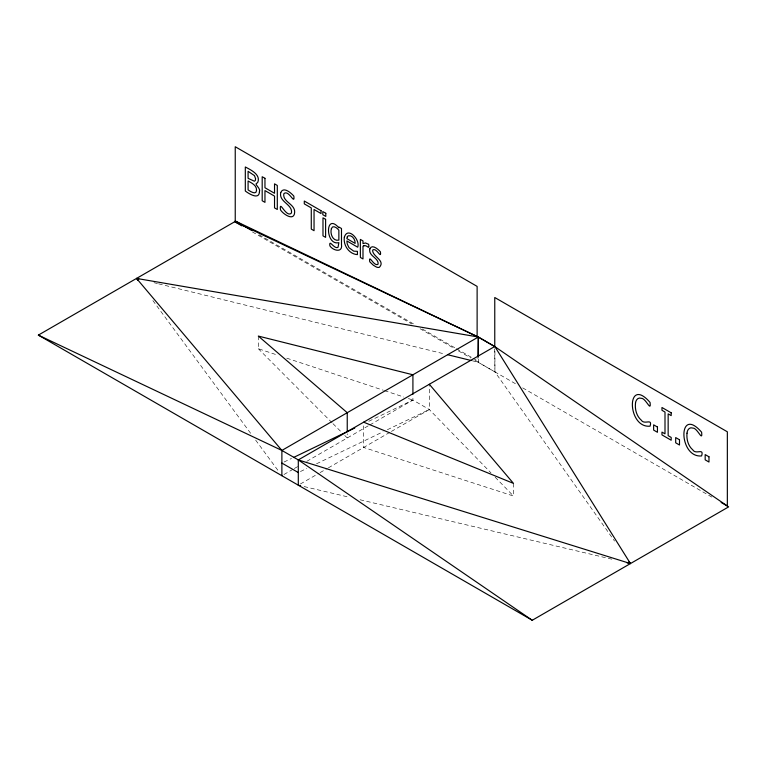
<?xml version="1.0" encoding="UTF-8"?>
<svg xmlns="http://www.w3.org/2000/svg" width="767" height="767" viewBox="0 0 767 767"><rect width="100%" height="100%" fill="white"/><g stroke="black" fill="none" stroke-linecap="round" stroke-linejoin="round"><path stroke-width="0.58" stroke-dasharray="3.83 2.88" d="M515.434 383.701L478.042 362.187L478.071 358.592M283.953 474.514L293.291 469.126M294.327 468.522L299.523 465.531M306.781 461.341L368.793 425.532M369.819 424.947L412.914 400.058L429.328 409.54L490.985 472.913M300.376 483.996L319.053 473.21M320.088 472.616L327.346 468.416M328.391 467.822L390.345 432.051M391.371 431.457L429.328 409.54L429.328 384.267M284.02 462.041L291.527 458.436M368.774 421.284L412.914 400.058L412.914 395.465M300.443 471.523L306.867 468.436M316.512 463.795L383.04 431.802M387.345 429.731L429.328 409.54M304.125 486.566L349.579 497.294M360.068 499.768L611.807 559.172M153.975 282.687L157.456 283.55M158.616 283.828L444.352 353.923M472.232 360.758L478.042 362.187M513.478 483.392L513.478 496.028L363.663 447.458L363.663 423.365M258.316 336.08L258.316 348.717L277.635 355.14M286.733 358.16L383.356 390.25M384.497 390.624L403.825 397.038M408.37 398.552L412.914 400.058M259.006 234.712L415.1 324.834M422.339 329.014L455.416 348.113M456.451 348.707L471.954 357.652M472.99 358.256L477.122 360.643L477.122 358.342M522.672 387.881L711.843 497.093M252.343 231.883L411.783 323.933M420.067 328.717L454.227 348.439M458.369 350.826L470.794 357.997M474.936 360.394L494.926 371.937L614.549 541.08M258.316 348.717L332.14 422.818M332.983 423.662L341.373 432.08M344.728 435.445L347.24 437.976L347.24 433.758M495.146 477.189L513.478 496.028M152.854 300.549L251.394 434.333M255.651 440.105L279.044 471.868M494.926 351.276L494.926 371.937L494.696 348.822M478.34 358.841L478.282 362.321"/><path stroke-width="1.15" d="M478.081 357.393L478.282 337.049L234.75 221.721L38.35 335.112L532.25 620.263L728.65 506.872L494.696 346.521L478.042 336.934M38.35 335.112L281.882 450.44L478.34 337.01L494.926 346.684L630.455 563.572L626.955 562.748M478.282 356.578L478.34 337.01L136.545 278.421L281.882 450.44L298.296 459.912L494.763 346.492L494.763 297.51L727.346 431.792L727.346 506.047L721.143 502.471M293.665 457.41L354.776 428.015M300.626 485.741L298.296 485.195L298.296 459.912L630.455 563.572L629.065 561.617M138.875 278.987L136.545 278.421L137.964 280.338M447.842 354.776L471.072 360.48M363.663 422.176L513.478 483.392L429.328 384.267M251.777 230.541L235.239 220.992L235.239 146.737L477.122 286.388L477.122 336.502L235.239 220.992L234.75 221.721L241.998 225.91M281.882 463.076L298.296 472.549M298.296 459.912L532.25 620.263M412.914 394.315L412.914 374.785L258.316 336.08L347.24 412.704L347.24 431.639M281.882 450.44L281.882 475.713M341.488 244.491C342.916 253.177 333.079 250.704 329.887 245.891C328.765 238.201 334.335 249.793 338.055 247.271L338.861 242.631C325.285 246.121 324.844 211.778 338.861 227.77L339.014 227.08L341.488 228.508L341.488 244.491M635.479 403.413C634.846 409.425 636.524 416.059 641.241 420.115C644.376 425.33 652.707 417.756 650.061 426.164C626.773 428.485 626.179 374.842 650.061 402.445C651.317 412.943 645.852 397.9 641.231 398.313C637.933 396.97 635.517 400.451 635.479 403.413M687.011 433.173C686.388 439.175 688.057 445.819 692.783 449.865C695.918 455.09 704.25 447.506 701.604 455.924C678.306 458.235 677.712 404.592 701.604 432.204C702.85 442.693 697.395 427.65 692.764 428.072C689.466 426.72 687.05 430.21 687.011 433.173M344.345 237.185C343.089 245.21 349.023 254.126 357.412 254.634L357.412 251.327L353.74 251.164L349.004 247.722L347.23 243.925L346.885 240.953L357.7 247.204C360.624 239.879 347.633 226.035 344.345 237.185M256.552 190.254C256.466 195.47 250.215 191.367 248.086 189.89L248.086 181.012C251.672 183.016 256.811 185.355 256.552 190.254M259.438 191.788C259.179 200.408 248.46 193.437 245.315 191.012L245.315 166.985C250.732 169.833 261.144 174.675 257.683 182.575L256.753 183.236C253.714 183.907 261.298 188.653 259.438 191.788M369.886 248.805C367.959 256.082 378.908 257.702 378.102 264.164L377.402 264.548C373.395 265.737 368.678 253.561 369.713 261.758L373.385 265.267L376.357 267.002A8.427 4.861 60 0 0 379.444 267.242C385.82 260.397 371.995 256.446 372.685 250.071L373.356 249.668C377.076 248.479 381.458 259.582 380.432 251.864C378.428 249.448 371.985 243.695 369.886 248.805M280.76 192.488C278.488 201.961 292.841 204.243 291.47 212.958L290.597 213.725C285.449 216.428 279.102 199.123 280.492 209.88C282.946 213.916 293.857 221.615 294.643 212.651C295.525 203.993 282.381 202.133 283.819 193.783L284.71 193.092C289.485 190.945 294.95 205.47 293.838 196.112C291.115 192.958 283.464 186.17 280.76 192.488M331.392 228.662C329.887 233.513 332.686 241.528 338.861 240.129L338.861 230.234C337.442 228.106 332.581 224.415 331.392 228.662M255.574 178.778L255.315 180.504L254.414 181.213L248.086 178.347L248.086 171.309L254.519 175.653L255.574 178.778M347.278 236.85L346.885 238.633L355.15 243.398C355.38 239.755 352.293 234.721 348.17 235.795L347.278 236.85M363.951 245.785L362.992 246.149L362.992 258.949L360.365 257.434L360.365 239.409L362.992 240.924L362.992 243.599L365.495 242.976L368.639 244.28C369.886 250.914 366.837 244.443 363.951 245.785M325.793 213.284L322.802 211.558L322.802 214.702L325.793 216.428L325.793 213.284M264.96 178.318L262.189 176.726L262.189 200.753L264.96 202.354L264.96 190.59L274.528 196.112L274.528 207.886L277.299 209.477L277.299 185.451L274.528 183.85L274.528 193.274L264.96 187.742L264.96 178.318M321.037 210.695L304.288 201.031L304.288 203.869L311.277 207.905L311.277 229.103L314.048 230.694L314.048 209.506L321.037 213.542L321.037 210.695M671.183 412.819L661.969 407.498L661.969 410.297L664.999 412.042L664.999 433.844L661.969 432.099L661.969 434.899L671.183 440.22L671.183 437.42L668.153 435.666L668.153 413.864L671.183 415.609L671.183 412.819M325.611 219.343L322.984 217.828L322.984 235.852L325.611 237.377L325.611 219.343M657.444 427.037L653.637 424.841L653.637 430.086L657.444 432.281L657.444 427.037M679.495 439.769L675.689 437.573L675.689 442.818L679.495 445.013L679.495 439.769M708.976 456.796L705.17 454.591L705.17 459.836L708.976 462.041L708.976 456.796"/></g></svg>
